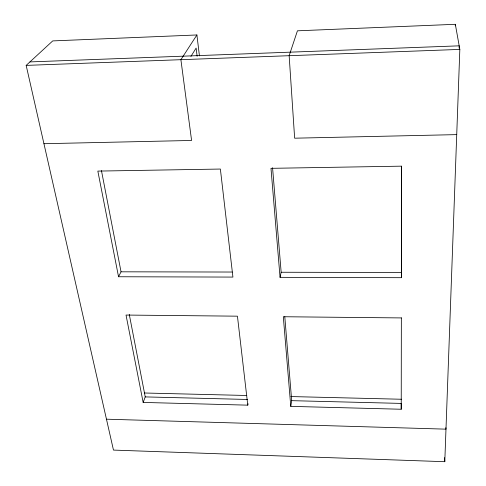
<?xml version="1.0" encoding="UTF-8"?>
<svg xmlns="http://www.w3.org/2000/svg" width="486" height="486" viewBox="0 0 486 486"><rect width="100%" height="100%" fill="white"/><g stroke="black" fill="none" stroke-linecap="round" stroke-linejoin="round"><path stroke-width="0.73" d="M401.363 317.923L283.314 316.738L290.774 406.369L401.223 409.248L401.351 317.808M401.448 277.694L401.612 166.157L270.981 168.332L280.051 277.336L401.448 277.694L401.6 166.23M455.285 25.813L455.333 24.3L297.432 30.812L289.152 55.702L294.644 138.194L456.725 134.622M459.106 48.108L459.191 45.83L29.938 61.916M199.436 55.902L196.903 34.962L52.731 40.909L26.165 65.391L113.475 450.091L444.793 461.7L459.835 49.414L455.333 24.3M290.774 406.369L291.691 400.664L284.79 316.738M280.051 277.336L281.157 272.251L272.561 167.7M247.775 405.154L237.441 316.173L126.026 315.056L143.151 402.426L247.775 405.154L248.091 403.738M143.151 402.426L145.235 396.904L129.264 314.387M118.541 276.753L97.838 171.096L220.377 169.049L232.922 277.081L118.541 276.753L121.038 271.814L101.44 170.531M190.913 56.425L196.131 48.059L197.14 56.291M196.903 34.962L180.895 59.693L191.587 140.46L43.94 143.71M26.165 65.391L459.835 49.414M121.038 271.814L232.174 272.038M281.157 272.251L401.442 272.494M144.324 392.998L246.797 395.489M290.816 396.558L401.636 399.255M145.235 396.904L247.526 399.462M291.691 400.664L401.223 403.41L401.223 409.248M106.458 419.193L445.978 429.156L445.881 427.68M444.55 457.642L444.793 461.7"/></g></svg>
